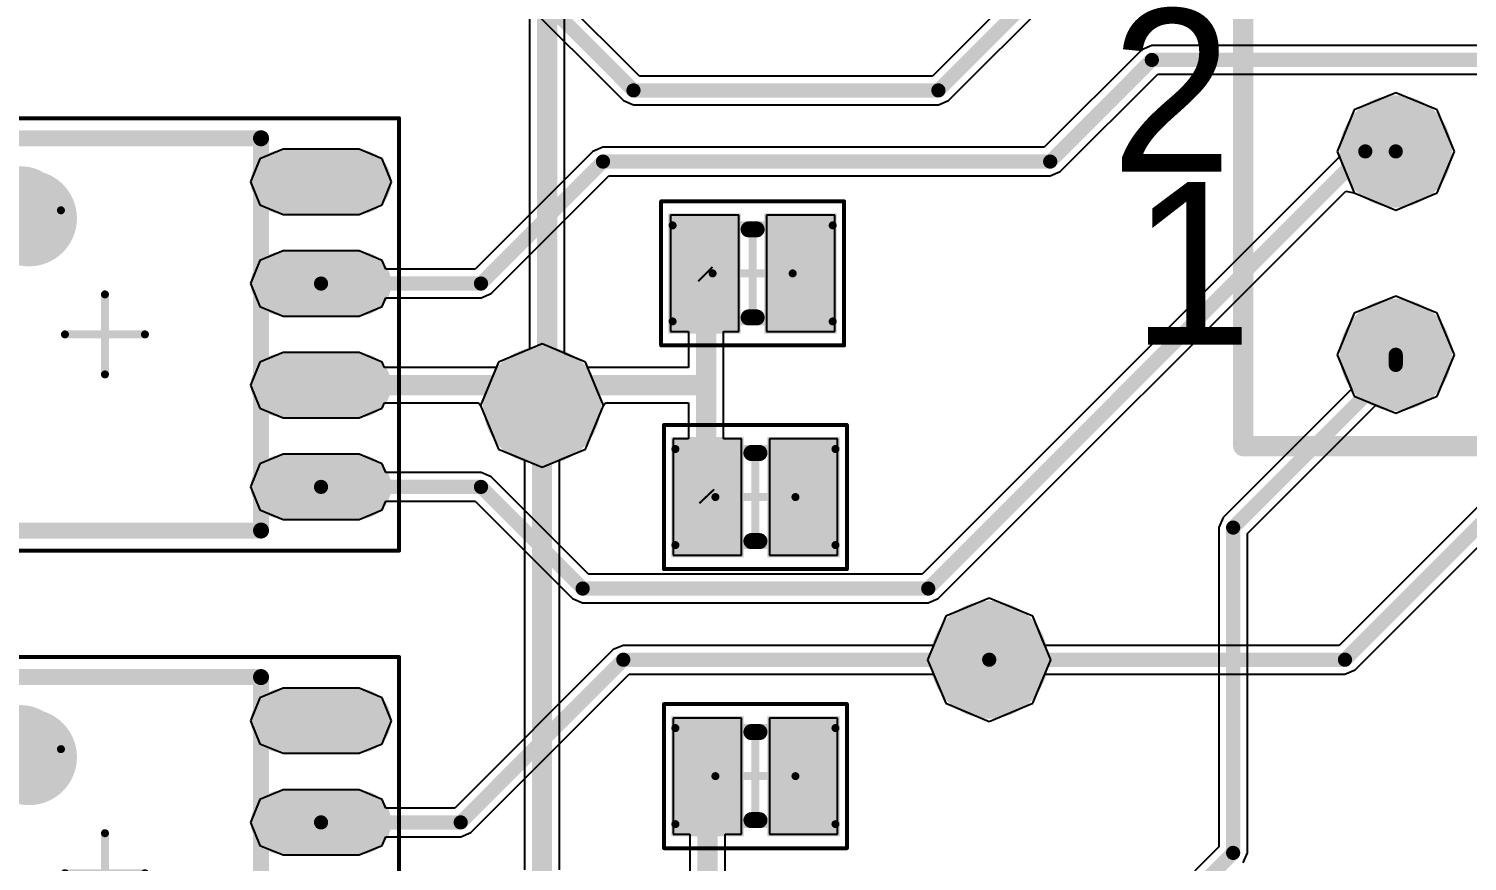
# Model space of a CAD drawing. Header units: millimetres. Extents: x 67 to 176, y 11 to 117.
# Drawn here: x 147.38 to 165.36, y 44.22 to 54.62 of the extents above; entities that cross this region are included whole.
import ezdxf

# ---------------------------------------------------------------- set-up
doc = ezdxf.new("R2010")
doc.units = ezdxf.units.MM
for name, color, linetype in [('BottomLayer', 5, 'Continuous'), ('BottomSolder', 6, 'Continuous'), ('Mechanical13', 56, 'Continuous'), ('Mechanical15', 56, 'Continuous'), ('MultiLayer', 9, 'Continuous'), ('PadHoleLayer', 156, 'Continuous'), ('TopLayer', 1, 'Continuous'), ('TopOverlay', 2, 'Continuous'), ('TopPaste', 8, 'Continuous'), ('TopSolder', 216, 'Continuous'), ('ViaHoleLayer', 16, 'Continuous')]:
    doc.layers.add(name, color=color, linetype=linetype)

# ---------------------------------------------------------------- blocks, each defined once
blk = doc.blocks.new('TC4428_11')
at = {"layer": 'Mechanical13', "const_width": 0.1}
for points in [[(-1.95, 2.45), (1.95, 2.45)], [(-1.95, -2.45), (-1.95, 2.45)], [(1.95, -2.45), (1.95, 2.45)], [(-1.95, -2.45), (1.95, -2.45)]]:
    blk.add_lwpolyline(points, dxfattribs=at)
at = {"layer": 'Mechanical13'}
for points, const_width in [([(-1.975, 2.45, 1), (-1.925, 2.45, 1)], 0.05), ([(-1.975, 2.45, 1), (-1.925, 2.45, 1)], 0.05), ([(1.925, 2.45, 1), (1.975, 2.45, 1)], 0.05), ([(1.925, 2.45, 1), (1.975, 2.45, 1)], 0.05), ([(-0.55, 1.55, 1), (-1.55, 1.55, 1)], 0.1), ([(-1.575, 1.55, 1), (-1.525, 1.55, 1)], 0.05), ([(-0.575, 1.55, 1), (-0.525, 1.55, 1)], 0.05), ([(-1.975, -2.45, 1), (-1.925, -2.45, 1)], 0.05), ([(-1.975, -2.45, 1), (-1.925, -2.45, 1)], 0.05), ([(1.925, -2.45, 1), (1.975, -2.45, 1)], 0.05), ([(1.925, -2.45, 1), (1.975, -2.45, 1)], 0.05)]:
    blk.add_lwpolyline(points, format="xyb", close=True, dxfattribs=dict(at, const_width=const_width))
at = {"layer": 'Mechanical15'}
for points, const_width in [([(-3.675, 2.7), (3.675, 2.7)], 0.05), ([(-3.675, -2.7), (-3.675, 2.7)], 0.05), ([(3.675, -2.7), (3.675, 2.7)], 0.05), ([(0, -0.5), (0, 0.5)], 0.1), ([(-0.5, 0), (0.5, 0)], 0.1), ([(-3.675, -2.7), (3.675, -2.7)], 0.05)]:
    blk.add_lwpolyline(points, dxfattribs=dict(at, const_width=const_width))
for points, const_width in [([(-3.687, 2.7, 1), (-3.662, 2.7, 1)], 0.025), ([(-3.687, 2.7, 1), (-3.662, 2.7, 1)], 0.025), ([(3.663, 2.7, 1), (3.688, 2.7, 1)], 0.025), ([(3.663, 2.7, 1), (3.688, 2.7, 1)], 0.025), ([(-0.025, 0.5, 1), (0.025, 0.5, 1)], 0.05), ([(-0.525, 0, 1), (-0.475, 0, 1)], 0.05), ([(0.475, 0, 1), (0.525, 0, 1)], 0.05), ([(-0.025, -0.5, 1), (0.025, -0.5, 1)], 0.05), ([(-3.687, -2.7, 1), (-3.662, -2.7, 1)], 0.025), ([(-3.687, -2.7, 1), (-3.662, -2.7, 1)], 0.025), ([(3.663, -2.7, 1), (3.688, -2.7, 1)], 0.025), ([(3.663, -2.7, 1), (3.688, -2.7, 1)], 0.025)]:
    blk.add_lwpolyline(points, format="xyb", close=True, dxfattribs=dict(at, const_width=const_width))
at = {"layer": 'TopLayer', "const_width": 0.6}
for points in [[(-3.175, 1.905), (-2.225, 1.905)], [(2.225, 1.905), (3.175, 1.905)], [(-3.175, 0.635), (-2.225, 0.635)], [(2.225, 0.635), (3.175, 0.635)], [(-3.175, -0.635), (-2.225, -0.635)], [(2.225, -0.635), (3.175, -0.635)], [(-3.175, -1.905), (-2.225, -1.905)], [(2.225, -1.905), (3.175, -1.905)]]:
    blk.add_lwpolyline(points, dxfattribs=at)
at = {"layer": 'TopLayer', "const_width": 0.3}
for points in [[(-3.325, 1.905, 1), (-3.025, 1.905, 1)], [(-2.375, 1.905, 1), (-2.075, 1.905, 1)], [(2.075, 1.905, 1), (2.375, 1.905, 1)], [(3.025, 1.905, 1), (3.325, 1.905, 1)], [(-3.325, 0.635, 1), (-3.025, 0.635, 1)], [(-2.375, 0.635, 1), (-2.075, 0.635, 1)], [(2.075, 0.635, 1), (2.375, 0.635, 1)], [(3.025, 0.635, 1), (3.325, 0.635, 1)], [(-3.325, -0.635, 1), (-3.025, -0.635, 1)], [(-2.375, -0.635, 1), (-2.075, -0.635, 1)], [(2.075, -0.635, 1), (2.375, -0.635, 1)], [(3.025, -0.635, 1), (3.325, -0.635, 1)], [(-3.325, -1.905, 1), (-3.025, -1.905, 1)], [(-2.375, -1.905, 1), (-2.075, -1.905, 1)], [(2.075, -1.905, 1), (2.375, -1.905, 1)], [(3.025, -1.905, 1), (3.325, -1.905, 1)]]:
    blk.add_lwpolyline(points, format="xyb", close=True, dxfattribs=at)
at = {"layer": 'TopOverlay'}
for points, const_width in [([(-2.575, 2.755, 1), (-2.825, 2.755, 1)], 0.25), ([(-2.887, 2.755, 1), (-2.763, 2.755, 1)], 0.125), ([(-2.637, 2.755, 1), (-2.512, 2.755, 1)], 0.125), ([(-2, 2.45, 1), (-1.9, 2.45, 1)], 0.1), ([(-2, 2.45, 1), (-1.9, 2.45, 1)], 0.1), ([(1.9, 2.45, 1), (2, 2.45, 1)], 0.1), ([(1.9, 2.45, 1), (2, 2.45, 1)], 0.1), ([(-0.65, 1.45, 1), (-1.25, 1.45, 1)], 0.6), ([(-1.4, 1.45, 1), (-1.1, 1.45, 1)], 0.3), ([(-0.8, 1.45, 1), (-0.5, 1.45, 1)], 0.3), ([(-2, -2.45, 1), (-1.9, -2.45, 1)], 0.1), ([(-2, -2.45, 1), (-1.9, -2.45, 1)], 0.1), ([(1.9, -2.45, 1), (2, -2.45, 1)], 0.1), ([(1.9, -2.45, 1), (2, -2.45, 1)], 0.1)]:
    blk.add_lwpolyline(points, format="xyb", close=True, dxfattribs=dict(at, const_width=const_width))
at = {"layer": 'TopOverlay', "const_width": 0.2}
for points in [[(-1.95, 2.45), (1.95, 2.45)], [(-1.95, -2.45), (-1.95, 2.45)], [(1.95, -2.45), (1.95, 2.45)], [(-1.95, -2.45), (1.95, -2.45)]]:
    blk.add_lwpolyline(points, dxfattribs=at)
at = {"layer": 'TopPaste', "const_width": 0.6}
for points in [[(-3.175, 1.905), (-2.225, 1.905)], [(2.225, 1.905), (3.175, 1.905)], [(-3.175, 0.635), (-2.225, 0.635)], [(2.225, 0.635), (3.175, 0.635)], [(-3.175, -0.635), (-2.225, -0.635)], [(2.225, -0.635), (3.175, -0.635)], [(-3.175, -1.905), (-2.225, -1.905)], [(2.225, -1.905), (3.175, -1.905)]]:
    blk.add_lwpolyline(points, dxfattribs=at)
at = {"layer": 'TopPaste', "const_width": 0.3}
for points in [[(-3.325, 1.905, 1), (-3.025, 1.905, 1)], [(-2.375, 1.905, 1), (-2.075, 1.905, 1)], [(2.075, 1.905, 1), (2.375, 1.905, 1)], [(3.025, 1.905, 1), (3.325, 1.905, 1)], [(-3.325, 0.635, 1), (-3.025, 0.635, 1)], [(-2.375, 0.635, 1), (-2.075, 0.635, 1)], [(2.075, 0.635, 1), (2.375, 0.635, 1)], [(3.025, 0.635, 1), (3.325, 0.635, 1)], [(-3.325, -0.635, 1), (-3.025, -0.635, 1)], [(-2.375, -0.635, 1), (-2.075, -0.635, 1)], [(2.075, -0.635, 1), (2.375, -0.635, 1)], [(3.025, -0.635, 1), (3.325, -0.635, 1)], [(-3.325, -1.905, 1), (-3.025, -1.905, 1)], [(-2.375, -1.905, 1), (-2.075, -1.905, 1)], [(2.075, -1.905, 1), (2.375, -1.905, 1)], [(3.025, -1.905, 1), (3.325, -1.905, 1)]]:
    blk.add_lwpolyline(points, format="xyb", close=True, dxfattribs=at)
at = {"layer": 'TopSolder', "const_width": 0.803}
for points in [[(-3.175, 1.905), (-2.225, 1.905)], [(2.225, 1.905), (3.175, 1.905)], [(-3.175, 0.635), (-2.225, 0.635)], [(2.225, 0.635), (3.175, 0.635)], [(-3.175, -0.635), (-2.225, -0.635)], [(2.225, -0.635), (3.175, -0.635)], [(-3.175, -1.905), (-2.225, -1.905)], [(2.225, -1.905), (3.175, -1.905)]]:
    blk.add_lwpolyline(points, dxfattribs=at)
at = {"layer": 'TopSolder', "const_width": 0.402}
for points in [[(-3.376, 1.905, 1), (-2.974, 1.905, 1)], [(-2.426, 1.905, 1), (-2.024, 1.905, 1)], [(2.024, 1.905, 1), (2.426, 1.905, 1)], [(2.974, 1.905, 1), (3.376, 1.905, 1)], [(-3.376, 0.635, 1), (-2.974, 0.635, 1)], [(-2.426, 0.635, 1), (-2.024, 0.635, 1)], [(2.024, 0.635, 1), (2.426, 0.635, 1)], [(2.974, 0.635, 1), (3.376, 0.635, 1)], [(-3.376, -0.635, 1), (-2.974, -0.635, 1)], [(-2.426, -0.635, 1), (-2.024, -0.635, 1)], [(2.024, -0.635, 1), (2.426, -0.635, 1)], [(2.974, -0.635, 1), (3.376, -0.635, 1)], [(-3.376, -1.905, 1), (-2.974, -1.905, 1)], [(-2.426, -1.905, 1), (-2.024, -1.905, 1)], [(2.024, -1.905, 1), (2.426, -1.905, 1)], [(2.974, -1.905, 1), (3.376, -1.905, 1)]]:
    blk.add_lwpolyline(points, format="xyb", close=True, dxfattribs=at)
blk = doc.blocks.new('C___2P__SM127P600_8N_46')
at = {"layer": 'Mechanical13', "const_width": 0.1}
for points in [[(-1, -0.6), (-1, 0.6)], [(-1, 0.6), (1, 0.6)], [(1, -0.6), (1, 0.6)], [(-1, -0.6), (1, -0.6)]]:
    blk.add_lwpolyline(points, dxfattribs=at)
at = {"layer": 'Mechanical13', "const_width": 0.05}
for points in [[(-1.025, 0.6, 1), (-0.975, 0.6, 1)], [(-1.025, 0.6, 1), (-0.975, 0.6, 1)], [(0.975, 0.6, 1), (1.025, 0.6, 1)], [(0.975, 0.6, 1), (1.025, 0.6, 1)], [(-1.025, -0.6, 1), (-0.975, -0.6, 1)], [(-1.025, -0.6, 1), (-0.975, -0.6, 1)], [(0.975, -0.6, 1), (1.025, -0.6, 1)], [(0.975, -0.6, 1), (1.025, -0.6, 1)]]:
    blk.add_lwpolyline(points, format="xyb", close=True, dxfattribs=at)
at = {"layer": 'Mechanical15'}
for points, const_width in [([(-1.143, -0.9), (-1.143, 0.9)], 0.05), ([(-1.143, 0.9), (1.143, 0.9)], 0.05), ([(1.143, -0.9), (1.143, 0.9)], 0.05), ([(0, -0.5), (0, 0.5)], 0.1), ([(-0.5, 0), (0.5, 0)], 0.1), ([(-1.143, -0.9), (1.143, -0.9)], 0.05)]:
    blk.add_lwpolyline(points, dxfattribs=dict(at, const_width=const_width))
for points, const_width in [([(-1.155, 0.9, 1), (-1.131, 0.9, 1)], 0.025), ([(-1.155, 0.9, 1), (-1.131, 0.9, 1)], 0.025), ([(1.131, 0.9, 1), (1.155, 0.9, 1)], 0.025), ([(1.131, 0.9, 1), (1.155, 0.9, 1)], 0.025), ([(-0.025, 0.5, 1), (0.025, 0.5, 1)], 0.05), ([(-0.525, 0, 1), (-0.475, 0, 1)], 0.05), ([(0.475, 0, 1), (0.525, 0, 1)], 0.05), ([(-0.025, -0.5, 1), (0.025, -0.5, 1)], 0.05), ([(-1.155, -0.9, 1), (-1.131, -0.9, 1)], 0.025), ([(-1.155, -0.9, 1), (-1.131, -0.9, 1)], 0.025), ([(1.131, -0.9, 1), (1.155, -0.9, 1)], 0.025), ([(1.131, -0.9, 1), (1.155, -0.9, 1)], 0.025)]:
    blk.add_lwpolyline(points, format="xyb", close=True, dxfattribs=dict(at, const_width=const_width))
at = {"layer": 'TopLayer'}
for points in [[(-0.25, -0.65), (-0.25, 0.65), (-0.95, -0.65), (-0.95, 0.65)], [(0.95, -0.65), (0.95, 0.65), (0.25, -0.65), (0.25, 0.65)]]:
    blk.add_solid(points, dxfattribs=at)
at = {"layer": 'TopOverlay', "const_width": 0.2}
for points in [[(-0.05, 0.55), (0.05, 0.55)], [(-0.05, -0.55), (0.05, -0.55)]]:
    blk.add_lwpolyline(points, dxfattribs=at)
at = {"layer": 'TopOverlay', "const_width": 0.1}
for points in [[(-0.1, 0.55, 1), (0, 0.55, 1)], [(0, 0.55, 1), (0.1, 0.55, 1)], [(-0.1, -0.55, 1), (0, -0.55, 1)], [(0, -0.55, 1), (0.1, -0.55, 1)]]:
    blk.add_lwpolyline(points, format="xyb", close=True, dxfattribs=at)
at = {"layer": 'TopPaste'}
for points in [[(-0.25, -0.65), (-0.25, 0.65), (-0.95, -0.65), (-0.95, 0.65)], [(0.95, -0.65), (0.95, 0.65), (0.25, -0.65), (0.25, 0.65)]]:
    blk.add_solid(points, dxfattribs=at)
at = {"layer": 'TopSolder'}
for points in [[(-0.148, -0.752), (-0.148, 0.752), (-1.052, -0.752), (-1.052, 0.752)], [(1.052, -0.752), (1.052, 0.752), (0.148, -0.752), (0.148, 0.752)]]:
    blk.add_solid(points, dxfattribs=at)
blk = doc.blocks.new('C___2P__SM127P600_8N_47')
at = {"layer": 'Mechanical13', "const_width": 0.1}
for points in [[(-1, -0.6), (-1, 0.6)], [(-1, 0.6), (1, 0.6)], [(1, -0.6), (1, 0.6)], [(-1, -0.6), (1, -0.6)]]:
    blk.add_lwpolyline(points, dxfattribs=at)
at = {"layer": 'Mechanical13', "const_width": 0.05}
for points in [[(-1.025, 0.6, 1), (-0.975, 0.6, 1)], [(-1.025, 0.6, 1), (-0.975, 0.6, 1)], [(0.975, 0.6, 1), (1.025, 0.6, 1)], [(0.975, 0.6, 1), (1.025, 0.6, 1)], [(-1.025, -0.6, 1), (-0.975, -0.6, 1)], [(-1.025, -0.6, 1), (-0.975, -0.6, 1)], [(0.975, -0.6, 1), (1.025, -0.6, 1)], [(0.975, -0.6, 1), (1.025, -0.6, 1)]]:
    blk.add_lwpolyline(points, format="xyb", close=True, dxfattribs=at)
at = {"layer": 'Mechanical15'}
for points, const_width in [([(-1.143, -0.9), (-1.143, 0.9)], 0.05), ([(-1.143, 0.9), (1.143, 0.9)], 0.05), ([(1.143, -0.9), (1.143, 0.9)], 0.05), ([(0, -0.5), (0, 0.5)], 0.1), ([(-0.5, 0), (0.5, 0)], 0.1), ([(-1.143, -0.9), (1.143, -0.9)], 0.05)]:
    blk.add_lwpolyline(points, dxfattribs=dict(at, const_width=const_width))
for points, const_width in [([(-1.155, 0.9, 1), (-1.131, 0.9, 1)], 0.025), ([(-1.155, 0.9, 1), (-1.131, 0.9, 1)], 0.025), ([(1.131, 0.9, 1), (1.155, 0.9, 1)], 0.025), ([(1.131, 0.9, 1), (1.155, 0.9, 1)], 0.025), ([(-0.025, 0.5, 1), (0.025, 0.5, 1)], 0.05), ([(-0.525, 0, 1), (-0.475, 0, 1)], 0.05), ([(0.475, 0, 1), (0.525, 0, 1)], 0.05), ([(-0.025, -0.5, 1), (0.025, -0.5, 1)], 0.05), ([(-1.155, -0.9, 1), (-1.131, -0.9, 1)], 0.025), ([(-1.155, -0.9, 1), (-1.131, -0.9, 1)], 0.025), ([(1.131, -0.9, 1), (1.155, -0.9, 1)], 0.025), ([(1.131, -0.9, 1), (1.155, -0.9, 1)], 0.025)]:
    blk.add_lwpolyline(points, format="xyb", close=True, dxfattribs=dict(at, const_width=const_width))
at = {"layer": 'TopLayer'}
for points in [[(-0.25, -0.65), (-0.25, 0.65), (-0.95, -0.65), (-0.95, 0.65)], [(0.95, -0.65), (0.95, 0.65), (0.25, -0.65), (0.25, 0.65)]]:
    blk.add_solid(points, dxfattribs=at)
at = {"layer": 'TopOverlay', "const_width": 0.2}
for points in [[(-0.05, 0.55), (0.05, 0.55)], [(-0.05, -0.55), (0.05, -0.55)]]:
    blk.add_lwpolyline(points, dxfattribs=at)
at = {"layer": 'TopOverlay', "const_width": 0.1}
for points in [[(-0.1, 0.55, 1), (0, 0.55, 1)], [(0, 0.55, 1), (0.1, 0.55, 1)], [(-0.1, -0.55, 1), (0, -0.55, 1)], [(0, -0.55, 1), (0.1, -0.55, 1)]]:
    blk.add_lwpolyline(points, format="xyb", close=True, dxfattribs=at)
at = {"layer": 'TopPaste'}
for points in [[(-0.25, -0.65), (-0.25, 0.65), (-0.95, -0.65), (-0.95, 0.65)], [(0.95, -0.65), (0.95, 0.65), (0.25, -0.65), (0.25, 0.65)]]:
    blk.add_solid(points, dxfattribs=at)
at = {"layer": 'TopSolder'}
for points in [[(-0.148, -0.752), (-0.148, 0.752), (-1.052, -0.752), (-1.052, 0.752)], [(1.052, -0.752), (1.052, 0.752), (0.148, -0.752), (0.148, 0.752)]]:
    blk.add_solid(points, dxfattribs=at)
blk = doc.blocks.new('C_________53')
at = {"layer": 'BottomLayer', "const_width": 0.6}
for points in [[(2.24, 0, 1), (2.84, 0, 1)], [(-0.3, -2.54, 1), (0.3, -2.54, 1)], [(2.24, -2.54, 1), (2.84, -2.54, 1)], [(-0.3, -5.08, 1), (0.3, -5.08, 1)], [(2.24, -5.08, 1), (2.84, -5.08, 1)], [(-0.3, -7.62, 1), (0.3, -7.62, 1)], [(2.24, -7.62, 1), (2.84, -7.62, 1)]]:
    blk.add_lwpolyline(points, format="xyb", close=True, dxfattribs=at)
at = {"layer": 'BottomLayer'}
blk.add_solid([(-0.6, -0.6), (0.6, -0.6), (-0.6, 0.6), (0.6, 0.6)], dxfattribs=at)
at = {"layer": 'BottomSolder', "const_width": 0.702}
for points in [[(2.189, 0, 1), (2.891, 0, 1)], [(-0.351, -2.54, 1), (0.351, -2.54, 1)], [(2.189, -2.54, 1), (2.891, -2.54, 1)], [(-0.351, -5.08, 1), (0.351, -5.08, 1)], [(2.189, -5.08, 1), (2.891, -5.08, 1)], [(-0.351, -7.62, 1), (0.351, -7.62, 1)], [(2.189, -7.62, 1), (2.891, -7.62, 1)]]:
    blk.add_lwpolyline(points, format="xyb", close=True, dxfattribs=at)
at = {"layer": 'BottomSolder'}
blk.add_solid([(-0.702, -0.702), (0.702, -0.702), (-0.702, 0.702), (0.702, 0.702)], dxfattribs=at)
at = {"layer": 'MultiLayer', "const_width": 0.6}
for points in [[(2.24, 0, 1), (2.84, 0, 1)], [(-0.3, -2.54, 1), (0.3, -2.54, 1)], [(2.24, -2.54, 1), (2.84, -2.54, 1)], [(-0.3, -5.08, 1), (0.3, -5.08, 1)], [(2.24, -5.08, 1), (2.84, -5.08, 1)], [(-0.3, -7.62, 1), (0.3, -7.62, 1)], [(2.24, -7.62, 1), (2.84, -7.62, 1)]]:
    blk.add_lwpolyline(points, format="xyb", close=True, dxfattribs=at)
at = {"layer": 'MultiLayer'}
blk.add_solid([(-0.6, -0.6), (0.6, -0.6), (-0.6, 0.6), (0.6, 0.6)], dxfattribs=at)
at = {"layer": 'PadHoleLayer', "const_width": 0.3}
for points in [[(-0.15, 0, 1), (0.15, 0, 1)], [(2.39, 0, 1), (2.69, 0, 1)], [(-0.15, -2.54, 1), (0.15, -2.54, 1)], [(2.39, -2.54, 1), (2.69, -2.54, 1)], [(-0.15, -5.08, 1), (0.15, -5.08, 1)], [(2.39, -5.08, 1), (2.69, -5.08, 1)], [(-0.15, -7.62, 1), (0.15, -7.62, 1)], [(2.39, -7.62, 1), (2.69, -7.62, 1)]]:
    blk.add_lwpolyline(points, format="xyb", close=True, dxfattribs=at)
at = {"layer": 'TopLayer', "const_width": 0.6}
for points in [[(2.24, 0, 1), (2.84, 0, 1)], [(-0.3, -2.54, 1), (0.3, -2.54, 1)], [(2.24, -2.54, 1), (2.84, -2.54, 1)], [(-0.3, -5.08, 1), (0.3, -5.08, 1)], [(2.24, -5.08, 1), (2.84, -5.08, 1)], [(-0.3, -7.62, 1), (0.3, -7.62, 1)], [(2.24, -7.62, 1), (2.84, -7.62, 1)]]:
    blk.add_lwpolyline(points, format="xyb", close=True, dxfattribs=at)
at = {"layer": 'TopLayer'}
blk.add_solid([(-0.6, -0.6), (0.6, -0.6), (-0.6, 0.6), (0.6, 0.6)], dxfattribs=at)
at = {"layer": 'TopOverlay', "const_width": 0.254}
for points in [[(-1.778, 1.143), (-1.905, 1.016)], [(4.445, 1.143), (-1.778, 1.143)], [(4.445, 1.143), (4.445, -8.89)], [(-1.905, 1.016), (-1.905, -8.89)], [(4.445, -8.89), (-1.905, -8.89)]]:
    blk.add_lwpolyline(points, dxfattribs=at)
at = {"layer": 'TopOverlay', "const_width": 0.127}
for points in [[(-1.841, 1.143, 1), (-1.714, 1.143, 1)], [(-1.841, 1.143, 1), (-1.714, 1.143, 1)], [(4.381, 1.143, 1), (4.508, 1.143, 1)], [(4.381, 1.143, 1), (4.508, 1.143, 1)], [(-1.968, 1.016, 1), (-1.841, 1.016, 1)], [(-1.968, 1.016, 1), (-1.841, 1.016, 1)], [(-1.968, -8.89, 1), (-1.841, -8.89, 1)], [(-1.968, -8.89, 1), (-1.841, -8.89, 1)], [(4.381, -8.89, 1), (4.508, -8.89, 1)], [(4.381, -8.89, 1), (4.508, -8.89, 1)]]:
    blk.add_lwpolyline(points, format="xyb", close=True, dxfattribs=at)
at = {"layer": 'TopSolder', "const_width": 0.702}
for points in [[(2.189, 0, 1), (2.891, 0, 1)], [(-0.351, -2.54, 1), (0.351, -2.54, 1)], [(2.189, -2.54, 1), (2.891, -2.54, 1)], [(-0.351, -5.08, 1), (0.351, -5.08, 1)], [(2.189, -5.08, 1), (2.891, -5.08, 1)], [(-0.351, -7.62, 1), (0.351, -7.62, 1)], [(2.189, -7.62, 1), (2.891, -7.62, 1)]]:
    blk.add_lwpolyline(points, format="xyb", close=True, dxfattribs=at)
at = {"layer": 'TopSolder'}
blk.add_solid([(-0.702, -0.702), (0.702, -0.702), (-0.702, 0.702), (0.702, 0.702)], dxfattribs=at)
blk = doc.blocks.new('C___2P__SM127P600_8N_79')
at = {"layer": 'Mechanical13', "const_width": 0.1}
for points in [[(-1, -0.6), (-1, 0.6)], [(-1, 0.6), (1, 0.6)], [(1, -0.6), (1, 0.6)], [(-1, -0.6), (1, -0.6)]]:
    blk.add_lwpolyline(points, dxfattribs=at)
at = {"layer": 'Mechanical13', "const_width": 0.05}
for points in [[(-1.025, 0.6, 1), (-0.975, 0.6, 1)], [(-1.025, 0.6, 1), (-0.975, 0.6, 1)], [(0.975, 0.6, 1), (1.025, 0.6, 1)], [(0.975, 0.6, 1), (1.025, 0.6, 1)], [(-1.025, -0.6, 1), (-0.975, -0.6, 1)], [(-1.025, -0.6, 1), (-0.975, -0.6, 1)], [(0.975, -0.6, 1), (1.025, -0.6, 1)], [(0.975, -0.6, 1), (1.025, -0.6, 1)]]:
    blk.add_lwpolyline(points, format="xyb", close=True, dxfattribs=at)
at = {"layer": 'Mechanical15'}
for points, const_width in [([(-1.143, -0.9), (-1.143, 0.9)], 0.05), ([(-1.143, 0.9), (1.143, 0.9)], 0.05), ([(1.143, -0.9), (1.143, 0.9)], 0.05), ([(0, -0.5), (0, 0.5)], 0.1), ([(-0.5, 0), (0.5, 0)], 0.1), ([(-1.143, -0.9), (1.143, -0.9)], 0.05)]:
    blk.add_lwpolyline(points, dxfattribs=dict(at, const_width=const_width))
for points, const_width in [([(-1.155, 0.9, 1), (-1.131, 0.9, 1)], 0.025), ([(-1.155, 0.9, 1), (-1.131, 0.9, 1)], 0.025), ([(1.131, 0.9, 1), (1.155, 0.9, 1)], 0.025), ([(1.131, 0.9, 1), (1.155, 0.9, 1)], 0.025), ([(-0.025, 0.5, 1), (0.025, 0.5, 1)], 0.05), ([(-0.525, 0, 1), (-0.475, 0, 1)], 0.05), ([(0.475, 0, 1), (0.525, 0, 1)], 0.05), ([(-0.025, -0.5, 1), (0.025, -0.5, 1)], 0.05), ([(-1.155, -0.9, 1), (-1.131, -0.9, 1)], 0.025), ([(-1.155, -0.9, 1), (-1.131, -0.9, 1)], 0.025), ([(1.131, -0.9, 1), (1.155, -0.9, 1)], 0.025), ([(1.131, -0.9, 1), (1.155, -0.9, 1)], 0.025)]:
    blk.add_lwpolyline(points, format="xyb", close=True, dxfattribs=dict(at, const_width=const_width))
at = {"layer": 'TopLayer'}
for points in [[(-0.25, -0.65), (-0.25, 0.65), (-0.95, -0.65), (-0.95, 0.65)], [(0.95, -0.65), (0.95, 0.65), (0.25, -0.65), (0.25, 0.65)]]:
    blk.add_solid(points, dxfattribs=at)
at = {"layer": 'TopOverlay', "const_width": 0.2}
for points in [[(-0.05, 0.55), (0.05, 0.55)], [(-0.05, -0.55), (0.05, -0.55)]]:
    blk.add_lwpolyline(points, dxfattribs=at)
at = {"layer": 'TopOverlay', "const_width": 0.1}
for points in [[(-0.1, 0.55, 1), (0, 0.55, 1)], [(0, 0.55, 1), (0.1, 0.55, 1)], [(-0.1, -0.55, 1), (0, -0.55, 1)], [(0, -0.55, 1), (0.1, -0.55, 1)]]:
    blk.add_lwpolyline(points, format="xyb", close=True, dxfattribs=at)
at = {"layer": 'TopPaste'}
for points in [[(-0.25, -0.65), (-0.25, 0.65), (-0.95, -0.65), (-0.95, 0.65)], [(0.95, -0.65), (0.95, 0.65), (0.25, -0.65), (0.25, 0.65)]]:
    blk.add_solid(points, dxfattribs=at)
at = {"layer": 'TopSolder'}
for points in [[(-0.148, -0.752), (-0.148, 0.752), (-1.052, -0.752), (-1.052, 0.752)], [(1.052, -0.752), (1.052, 0.752), (0.148, -0.752), (0.148, 0.752)]]:
    blk.add_solid(points, dxfattribs=at)
blk = doc.blocks.new('TC4428_86')
at = {"layer": 'Mechanical13', "const_width": 0.1}
for points in [[(-1.95, -2.45), (-1.95, 2.45)], [(-1.95, 2.45), (1.95, 2.45)], [(1.95, -2.45), (1.95, 2.45)], [(-1.95, -2.45), (1.95, -2.45)]]:
    blk.add_lwpolyline(points, dxfattribs=at)
at = {"layer": 'Mechanical13'}
for points, const_width in [([(-1.975, 2.45, 1), (-1.925, 2.45, 1)], 0.05), ([(-1.975, 2.45, 1), (-1.925, 2.45, 1)], 0.05), ([(1.925, 2.45, 1), (1.975, 2.45, 1)], 0.05), ([(1.925, 2.45, 1), (1.975, 2.45, 1)], 0.05), ([(-0.55, 1.55, 1), (-1.55, 1.55, 1)], 0.1), ([(-1.575, 1.55, 1), (-1.525, 1.55, 1)], 0.05), ([(-0.575, 1.55, 1), (-0.525, 1.55, 1)], 0.05), ([(-1.975, -2.45, 1), (-1.925, -2.45, 1)], 0.05), ([(-1.975, -2.45, 1), (-1.925, -2.45, 1)], 0.05), ([(1.925, -2.45, 1), (1.975, -2.45, 1)], 0.05), ([(1.925, -2.45, 1), (1.975, -2.45, 1)], 0.05)]:
    blk.add_lwpolyline(points, format="xyb", close=True, dxfattribs=dict(at, const_width=const_width))
at = {"layer": 'Mechanical15'}
for points, const_width in [([(-3.675, -2.7), (-3.675, 2.7)], 0.05), ([(-3.675, 2.7), (3.675, 2.7)], 0.05), ([(3.675, -2.7), (3.675, 2.7)], 0.05), ([(0, -0.5), (0, 0.5)], 0.1), ([(-0.5, 0), (0.5, 0)], 0.1), ([(-3.675, -2.7), (3.675, -2.7)], 0.05)]:
    blk.add_lwpolyline(points, dxfattribs=dict(at, const_width=const_width))
for points, const_width in [([(-3.687, 2.7, 1), (-3.662, 2.7, 1)], 0.025), ([(-3.687, 2.7, 1), (-3.662, 2.7, 1)], 0.025), ([(3.663, 2.7, 1), (3.688, 2.7, 1)], 0.025), ([(3.663, 2.7, 1), (3.688, 2.7, 1)], 0.025), ([(-0.025, 0.5, 1), (0.025, 0.5, 1)], 0.05), ([(-0.525, 0, 1), (-0.475, 0, 1)], 0.05), ([(0.475, 0, 1), (0.525, 0, 1)], 0.05), ([(-0.025, -0.5, 1), (0.025, -0.5, 1)], 0.05), ([(-3.687, -2.7, 1), (-3.662, -2.7, 1)], 0.025), ([(-3.687, -2.7, 1), (-3.662, -2.7, 1)], 0.025), ([(3.663, -2.7, 1), (3.688, -2.7, 1)], 0.025), ([(3.663, -2.7, 1), (3.688, -2.7, 1)], 0.025)]:
    blk.add_lwpolyline(points, format="xyb", close=True, dxfattribs=dict(at, const_width=const_width))
at = {"layer": 'TopLayer', "const_width": 0.6}
for points in [[(-3.175, 1.905), (-2.225, 1.905)], [(2.225, 1.905), (3.175, 1.905)], [(-3.175, 0.635), (-2.225, 0.635)], [(2.225, 0.635), (3.175, 0.635)], [(-3.175, -0.635), (-2.225, -0.635)], [(2.225, -0.635), (3.175, -0.635)], [(-3.175, -1.905), (-2.225, -1.905)], [(2.225, -1.905), (3.175, -1.905)]]:
    blk.add_lwpolyline(points, dxfattribs=at)
at = {"layer": 'TopLayer', "const_width": 0.3}
for points in [[(-3.325, 1.905, 1), (-3.025, 1.905, 1)], [(-2.375, 1.905, 1), (-2.075, 1.905, 1)], [(2.075, 1.905, 1), (2.375, 1.905, 1)], [(3.025, 1.905, 1), (3.325, 1.905, 1)], [(-3.325, 0.635, 1), (-3.025, 0.635, 1)], [(-2.375, 0.635, 1), (-2.075, 0.635, 1)], [(2.075, 0.635, 1), (2.375, 0.635, 1)], [(3.025, 0.635, 1), (3.325, 0.635, 1)], [(-3.325, -0.635, 1), (-3.025, -0.635, 1)], [(-2.375, -0.635, 1), (-2.075, -0.635, 1)], [(2.075, -0.635, 1), (2.375, -0.635, 1)], [(3.025, -0.635, 1), (3.325, -0.635, 1)], [(-3.325, -1.905, 1), (-3.025, -1.905, 1)], [(-2.375, -1.905, 1), (-2.075, -1.905, 1)], [(2.075, -1.905, 1), (2.375, -1.905, 1)], [(3.025, -1.905, 1), (3.325, -1.905, 1)]]:
    blk.add_lwpolyline(points, format="xyb", close=True, dxfattribs=at)
at = {"layer": 'TopOverlay'}
for points, const_width in [([(-2.575, 2.755, 1), (-2.825, 2.755, 1)], 0.25), ([(-2.887, 2.755, 1), (-2.763, 2.755, 1)], 0.125), ([(-2.637, 2.755, 1), (-2.512, 2.755, 1)], 0.125), ([(-2, 2.45, 1), (-1.9, 2.45, 1)], 0.1), ([(-2, 2.45, 1), (-1.9, 2.45, 1)], 0.1), ([(1.9, 2.45, 1), (2, 2.45, 1)], 0.1), ([(1.9, 2.45, 1), (2, 2.45, 1)], 0.1), ([(-0.65, 1.45, 1), (-1.25, 1.45, 1)], 0.6), ([(-1.4, 1.45, 1), (-1.1, 1.45, 1)], 0.3), ([(-0.8, 1.45, 1), (-0.5, 1.45, 1)], 0.3), ([(-2, -2.45, 1), (-1.9, -2.45, 1)], 0.1), ([(-2, -2.45, 1), (-1.9, -2.45, 1)], 0.1), ([(1.9, -2.45, 1), (2, -2.45, 1)], 0.1), ([(1.9, -2.45, 1), (2, -2.45, 1)], 0.1)]:
    blk.add_lwpolyline(points, format="xyb", close=True, dxfattribs=dict(at, const_width=const_width))
at = {"layer": 'TopOverlay', "const_width": 0.2}
for points in [[(-1.95, -2.45), (-1.95, 2.45)], [(-1.95, 2.45), (1.95, 2.45)], [(1.95, -2.45), (1.95, 2.45)], [(-1.95, -2.45), (1.95, -2.45)]]:
    blk.add_lwpolyline(points, dxfattribs=at)
at = {"layer": 'TopPaste', "const_width": 0.6}
for points in [[(-3.175, 1.905), (-2.225, 1.905)], [(2.225, 1.905), (3.175, 1.905)], [(-3.175, 0.635), (-2.225, 0.635)], [(2.225, 0.635), (3.175, 0.635)], [(-3.175, -0.635), (-2.225, -0.635)], [(2.225, -0.635), (3.175, -0.635)], [(-3.175, -1.905), (-2.225, -1.905)], [(2.225, -1.905), (3.175, -1.905)]]:
    blk.add_lwpolyline(points, dxfattribs=at)
at = {"layer": 'TopPaste', "const_width": 0.3}
for points in [[(-3.325, 1.905, 1), (-3.025, 1.905, 1)], [(-2.375, 1.905, 1), (-2.075, 1.905, 1)], [(2.075, 1.905, 1), (2.375, 1.905, 1)], [(3.025, 1.905, 1), (3.325, 1.905, 1)], [(-3.325, 0.635, 1), (-3.025, 0.635, 1)], [(-2.375, 0.635, 1), (-2.075, 0.635, 1)], [(2.075, 0.635, 1), (2.375, 0.635, 1)], [(3.025, 0.635, 1), (3.325, 0.635, 1)], [(-3.325, -0.635, 1), (-3.025, -0.635, 1)], [(-2.375, -0.635, 1), (-2.075, -0.635, 1)], [(2.075, -0.635, 1), (2.375, -0.635, 1)], [(3.025, -0.635, 1), (3.325, -0.635, 1)], [(-3.325, -1.905, 1), (-3.025, -1.905, 1)], [(-2.375, -1.905, 1), (-2.075, -1.905, 1)], [(2.075, -1.905, 1), (2.375, -1.905, 1)], [(3.025, -1.905, 1), (3.325, -1.905, 1)]]:
    blk.add_lwpolyline(points, format="xyb", close=True, dxfattribs=at)
at = {"layer": 'TopSolder', "const_width": 0.803}
for points in [[(-3.175, 1.905), (-2.225, 1.905)], [(2.225, 1.905), (3.175, 1.905)], [(-3.175, 0.635), (-2.225, 0.635)], [(2.225, 0.635), (3.175, 0.635)], [(-3.175, -0.635), (-2.225, -0.635)], [(2.225, -0.635), (3.175, -0.635)], [(-3.175, -1.905), (-2.225, -1.905)], [(2.225, -1.905), (3.175, -1.905)]]:
    blk.add_lwpolyline(points, dxfattribs=at)
at = {"layer": 'TopSolder', "const_width": 0.402}
for points in [[(-3.376, 1.905, 1), (-2.974, 1.905, 1)], [(-2.426, 1.905, 1), (-2.024, 1.905, 1)], [(2.024, 1.905, 1), (2.426, 1.905, 1)], [(2.974, 1.905, 1), (3.376, 1.905, 1)], [(-3.376, 0.635, 1), (-2.974, 0.635, 1)], [(-2.426, 0.635, 1), (-2.024, 0.635, 1)], [(2.024, 0.635, 1), (2.426, 0.635, 1)], [(2.974, 0.635, 1), (3.376, 0.635, 1)], [(-3.376, -0.635, 1), (-2.974, -0.635, 1)], [(-2.426, -0.635, 1), (-2.024, -0.635, 1)], [(2.024, -0.635, 1), (2.426, -0.635, 1)], [(2.974, -0.635, 1), (3.376, -0.635, 1)], [(-3.376, -1.905, 1), (-2.974, -1.905, 1)], [(-2.426, -1.905, 1), (-2.024, -1.905, 1)], [(2.024, -1.905, 1), (2.426, -1.905, 1)], [(2.974, -1.905, 1), (3.376, -1.905, 1)]]:
    blk.add_lwpolyline(points, format="xyb", close=True, dxfattribs=at)

msp = doc.modelspace()

# ---------------------------------------------------------------- linework, layer by layer
at = {"layer": 'BottomLayer'}
for p, q in [((153.641, 56.371), (153.641, 50.616)), ((154.08, 50.563), (154.08, 56.318)), ((164.465, 53.818), (163.947, 53.604)), ((164.983, 53.604), (164.465, 53.818)), ((163.947, 53.604), (163.733, 53.086)), ((165.197, 53.086), (164.983, 53.604)), ((163.733, 53.086), (163.947, 52.568)), ((164.983, 52.568), (165.197, 53.086)), ((163.947, 52.568), (164.465, 52.354)), ((164.465, 52.354), (164.983, 52.568)), ((164.465, 51.278), (163.947, 51.064)), ((164.983, 51.064), (164.465, 51.278)), ((163.947, 51.064), (163.733, 50.546)), ((165.197, 50.546), (164.983, 51.064)), ((153.641, 50.616), (153.253, 50.455)), ((154.341, 50.455), (154.08, 50.563)), ((163.733, 50.546), (163.947, 50.028)), ((164.983, 50.028), (165.197, 50.546)), ((153.253, 50.455), (153.027, 49.911)), ((154.567, 49.911), (154.341, 50.455)), ((163.947, 50.028), (164.465, 49.814)), ((164.465, 49.814), (164.983, 50.028)), ((153.027, 49.911), (153.253, 49.367)), ((154.341, 49.367), (154.567, 49.911)), ((166.312, 49.471), (163.756, 46.915)), ((153.253, 49.367), (153.577, 49.232)), ((154.017, 49.232), (154.341, 49.367)), ((153.577, 49.232), (153.577, 44.113)), ((154.017, 44.113), (154.017, 49.232)), ((163.956, 46.61), (166.588, 49.241)), ((159.385, 47.506), (158.841, 47.28)), ((159.929, 47.28), (159.385, 47.506)), ((158.841, 47.28), (158.615, 46.736)), ((160.081, 46.915), (159.929, 47.28)), ((163.756, 46.915), (160.081, 46.915)), ((158.615, 46.736), (158.841, 46.192)), ((159.929, 46.192), (160.081, 46.557)), ((160.081, 46.557), (163.83, 46.557)), ((163.83, 46.557), (163.956, 46.61)), ((158.841, 46.192), (159.385, 45.966)), ((159.385, 45.966), (159.929, 46.192))]:
    msp.add_line(p, q, dxfattribs=at)
for points, const_width in [([(153.861, 49.974), (153.861, 56.959)], 0.254), ([(153.797, 49.911), (153.861, 49.974)], 0.254), ([(153.797, 43.434), (153.797, 49.911)], 0.254), ([(163.83, 46.736), (166.532, 49.438)], 0.178), ([(159.385, 46.736), (163.83, 46.736)], 0.178)]:
    msp.add_lwpolyline(points, dxfattribs=dict(at, const_width=const_width))
for points, const_width in [([(153.48, 49.911, 1), (154.114, 49.911, 1)], 0.635), ([(153.733, 49.911, 1), (153.861, 49.911, 1)], 0.127), ([(153.733, 49.911, 1), (153.861, 49.911, 1)], 0.127), ([(153.797, 49.974, 1), (153.924, 49.974, 1)], 0.127), ([(153.797, 49.974, 1), (153.924, 49.974, 1)], 0.127), ([(159.067, 46.736, 1), (159.702, 46.736, 1)], 0.635), ([(159.341, 46.736, 1), (159.429, 46.736, 1)], 0.0889), ([(163.786, 46.736, 1), (163.874, 46.736, 1)], 0.0889), ([(163.786, 46.736, 1), (163.874, 46.736, 1)], 0.0889)]:
    msp.add_lwpolyline(points, format="xyb", close=True, dxfattribs=dict(at, const_width=const_width))
at = {"layer": 'BottomSolder', "const_width": 0.737}
for points in [[(153.429, 49.911, 1), (154.165, 49.911, 1)], [(159.017, 46.736, 1), (159.753, 46.736, 1)]]:
    msp.add_lwpolyline(points, format="xyb", close=True, dxfattribs=at)
at = {"layer": 'MultiLayer', "const_width": 0.635}
for points in [[(153.48, 49.911, 1), (154.114, 49.911, 1)], [(159.067, 46.736, 1), (159.702, 46.736, 1)]]:
    msp.add_lwpolyline(points, format="xyb", close=True, dxfattribs=at)
at = {"layer": 'TopLayer'}
for p, q in [((155.014, 54.027), (153.161, 55.879)), ((152.961, 55.574), (154.814, 53.722)), ((160.275, 55.625), (158.676, 54.027)), ((158.876, 53.722), (160.475, 55.32)), ((161.291, 54.355), (160.073, 53.138)), ((161.417, 54.408), (161.291, 54.355)), ((165.862, 54.408), (161.417, 54.408)), ((158.676, 54.027), (155.014, 54.027)), ((160.273, 52.833), (161.491, 54.05)), ((161.491, 54.05), (165.788, 54.05)), ((164.465, 53.818), (163.947, 53.604)), ((164.983, 53.604), (164.465, 53.818)), ((154.814, 53.722), (154.94, 53.669)), ((154.94, 53.669), (158.75, 53.669)), ((158.75, 53.669), (158.876, 53.722)), ((163.947, 53.604), (163.733, 53.086)), ((165.197, 53.086), (164.983, 53.604)), ((150.561, 53.112), (150.273, 52.993)), ((151.511, 53.112), (150.561, 53.112)), ((151.799, 52.993), (151.511, 53.112)), ((154.433, 53.085), (152.961, 51.614)), ((154.559, 53.138), (154.433, 53.085)), ((160.073, 53.138), (154.559, 53.138)), ((163.733, 53.086), (163.762, 53.017)), ((164.983, 52.568), (165.197, 53.086)), ((150.273, 52.993), (150.154, 52.705)), ((151.918, 52.705), (151.799, 52.993)), ((163.762, 53.017), (158.549, 47.804)), ((150.154, 52.705), (150.273, 52.417)), ((151.799, 52.417), (151.918, 52.705)), ((153.161, 51.309), (154.633, 52.78)), ((154.633, 52.78), (160.147, 52.78)), ((160.147, 52.78), (160.273, 52.833)), ((158.749, 47.499), (163.84, 52.59)), ((163.84, 52.59), (163.947, 52.568)), ((163.947, 52.568), (164.465, 52.354)), ((164.465, 52.354), (164.983, 52.568)), ((150.273, 52.417), (150.561, 52.298)), ((151.511, 52.298), (151.799, 52.417)), ((150.561, 52.298), (151.511, 52.298)), ((156.255, 52.288), (155.403, 52.288)), ((155.403, 52.288), (155.403, 50.836)), ((156.255, 50.836), (156.255, 52.288)), ((157.455, 52.288), (156.603, 52.288)), ((156.603, 52.288), (156.603, 50.836)), ((157.455, 50.836), (157.455, 52.288)), ((150.561, 51.842), (150.273, 51.723)), ((151.511, 51.842), (150.561, 51.842)), ((151.799, 51.723), (151.511, 51.842)), ((150.273, 51.723), (150.154, 51.435)), ((151.844, 51.614), (151.799, 51.723)), ((152.961, 51.614), (151.844, 51.614)), ((150.154, 51.435), (150.273, 51.147)), ((151.799, 51.147), (151.844, 51.256)), ((151.844, 51.256), (153.035, 51.256)), ((153.035, 51.256), (153.161, 51.309)), ((164.465, 51.278), (163.947, 51.064)), ((164.983, 51.064), (164.465, 51.278)), ((150.273, 51.147), (150.561, 51.028)), ((151.511, 51.028), (151.799, 51.147)), ((163.947, 51.064), (163.733, 50.546)), ((165.197, 50.546), (164.983, 51.064)), ((150.561, 51.028), (151.511, 51.028)), ((155.403, 50.836), (155.627, 50.836)), ((155.627, 50.836), (155.627, 50.385)), ((156.066, 50.165), (156.066, 50.836)), ((156.066, 50.836), (156.255, 50.836)), ((156.603, 50.836), (157.455, 50.836)), ((150.561, 50.572), (150.273, 50.453)), ((151.511, 50.572), (150.561, 50.572)), ((151.799, 50.453), (151.511, 50.572)), ((153.797, 50.681), (153.253, 50.455)), ((154.341, 50.455), (153.797, 50.681)), ((163.733, 50.546), (163.911, 50.117)), ((164.983, 50.028), (165.197, 50.546)), ((150.273, 50.453), (150.154, 50.165)), ((151.827, 50.385), (151.799, 50.453)), ((153.224, 50.385), (151.827, 50.385)), ((153.253, 50.455), (153.224, 50.385)), ((154.37, 50.385), (154.341, 50.455)), ((155.627, 50.385), (154.37, 50.385)), ((150.154, 50.165), (150.273, 49.877)), ((156.066, 49.494), (156.066, 50.165)), ((163.911, 50.117), (162.307, 48.513)), ((164.465, 49.814), (164.983, 50.028)), ((150.273, 49.877), (150.561, 49.758)), ((151.511, 49.758), (151.799, 49.877)), ((151.799, 49.877), (151.827, 49.945)), ((151.827, 49.945), (153.004, 49.945)), ((153.004, 49.945), (153.027, 49.911)), ((153.027, 49.911), (153.253, 49.367)), ((154.341, 49.367), (154.567, 49.911)), ((154.567, 49.911), (154.59, 49.945)), ((154.59, 49.945), (155.627, 49.945)), ((155.627, 49.945), (155.627, 49.494)), ((162.612, 48.313), (164.216, 49.917)), ((164.216, 49.917), (164.465, 49.814)), ((150.561, 49.758), (151.511, 49.758)), ((155.627, 49.494), (155.438, 49.494)), ((155.438, 49.494), (155.438, 48.042)), ((156.29, 49.494), (156.066, 49.494)), ((156.29, 48.042), (156.29, 49.494)), ((157.49, 49.494), (156.638, 49.494)), ((156.638, 49.494), (156.638, 48.042)), ((157.49, 48.042), (157.49, 49.494)), ((150.561, 49.302), (150.273, 49.183)), ((151.511, 49.302), (150.561, 49.302)), ((151.799, 49.183), (151.511, 49.302)), ((153.253, 49.367), (153.797, 49.141)), ((153.797, 49.141), (154.341, 49.367)), ((150.273, 49.183), (150.154, 48.895)), ((151.844, 49.074), (151.799, 49.183)), ((153.035, 49.074), (151.844, 49.074)), ((153.161, 49.021), (153.035, 49.074)), ((150.154, 48.895), (150.273, 48.607)), ((154.379, 47.804), (153.161, 49.021)), ((151.799, 48.607), (151.844, 48.716)), ((151.844, 48.716), (152.961, 48.716)), ((152.961, 48.716), (154.179, 47.499)), ((150.273, 48.607), (150.561, 48.488)), ((151.511, 48.488), (151.799, 48.607)), ((150.561, 48.488), (151.511, 48.488)), ((162.307, 48.513), (162.254, 48.387)), ((162.254, 48.387), (162.254, 44.397)), ((162.612, 44.323), (162.612, 48.313)), ((155.438, 48.042), (156.29, 48.042)), ((156.638, 48.042), (157.49, 48.042)), ((158.549, 47.804), (154.379, 47.804)), ((154.179, 47.499), (154.305, 47.446)), ((158.623, 47.446), (158.749, 47.499)), ((159.385, 47.506), (158.841, 47.28)), ((159.929, 47.28), (159.385, 47.506)), ((154.305, 47.446), (158.623, 47.446)), ((158.841, 47.28), (158.689, 46.915)), ((160.155, 46.736), (159.929, 47.28)), ((154.813, 46.915), (154.687, 46.862)), ((158.689, 46.915), (154.813, 46.915)), ((154.687, 46.862), (152.707, 44.883)), ((159.929, 46.192), (160.155, 46.736)), ((152.907, 44.578), (154.887, 46.557)), ((154.887, 46.557), (158.689, 46.557)), ((158.689, 46.557), (158.841, 46.192)), ((150.561, 46.381), (150.273, 46.262)), ((151.511, 46.381), (150.561, 46.381)), ((151.799, 46.262), (151.511, 46.381)), ((150.273, 46.262), (150.154, 45.974)), ((151.918, 45.974), (151.799, 46.262)), ((158.841, 46.192), (159.385, 45.966)), ((159.385, 45.966), (159.929, 46.192)), ((150.154, 45.974), (150.273, 45.686)), ((151.799, 45.686), (151.918, 45.974)), ((156.29, 46.008), (155.438, 46.008)), ((155.438, 46.008), (155.438, 44.556)), ((156.29, 44.556), (156.29, 46.008)), ((157.49, 46.008), (156.638, 46.008)), ((156.638, 46.008), (156.638, 44.556)), ((157.49, 44.556), (157.49, 46.008)), ((150.273, 45.686), (150.561, 45.567)), ((151.511, 45.567), (151.799, 45.686)), ((150.561, 45.567), (151.511, 45.567)), ((150.273, 44.992), (150.154, 44.704)), ((150.561, 45.111), (150.273, 44.992)), ((151.511, 45.111), (150.561, 45.111)), ((151.799, 44.992), (151.511, 45.111)), ((151.844, 44.883), (151.799, 44.992)), ((152.707, 44.883), (151.844, 44.883)), ((150.154, 44.704), (150.273, 44.416)), ((152.781, 44.525), (152.907, 44.578)), ((150.273, 44.416), (150.561, 44.297)), ((151.511, 44.297), (151.799, 44.416)), ((151.799, 44.416), (151.844, 44.525)), ((151.844, 44.525), (152.781, 44.525)), ((155.438, 44.556), (155.644, 44.556)), ((155.644, 44.556), (155.644, 43.654)), ((156.084, 43.561), (156.084, 44.556)), ((156.084, 44.556), (156.29, 44.556)), ((156.638, 44.556), (157.49, 44.556)), ((162.254, 44.397), (158.803, 40.946)), ((150.561, 44.297), (151.511, 44.297)), ((162.559, 44.197), (162.612, 44.323))]:
    msp.add_line(p, q, dxfattribs=at)
for points, const_width in [([(153.035, 55.753), (154.94, 53.848)], 0.178), ([(158.75, 53.848), (160.401, 55.499)], 0.178), ([(160.147, 52.959), (161.417, 54.229)], 0.178), ([(161.417, 54.229), (165.862, 54.229)], 0.178), ([(154.94, 53.848), (158.75, 53.848)], 0.178), ([(153.035, 51.435), (154.559, 52.959)], 0.178), ([(154.559, 52.959), (160.147, 52.959)], 0.178), ([(158.623, 47.625), (164.084, 53.086)], 0.178), ([(164.084, 53.086), (164.465, 53.086)], 0.178), ([(155.829, 51.562), (155.847, 51.544)], 0.254), ([(155.847, 50.165), (155.847, 51.544)], 0.254), ([(151.036, 51.435), (153.035, 51.435)], 0.178), ([(162.433, 48.387), (164.465, 50.419)], 0.178), ([(164.465, 50.419), (164.465, 50.546)], 0.178), ([(151.036, 50.165), (155.847, 50.165)], 0.254), ([(155.847, 48.786), (155.847, 50.165)], 0.254), ([(151.036, 48.895), (153.035, 48.895)], 0.178), ([(153.035, 48.895), (154.305, 47.625)], 0.178), ([(155.847, 48.786), (155.864, 48.768)], 0.254), ([(162.433, 44.323), (162.433, 48.387)], 0.178), ([(154.305, 47.625), (158.623, 47.625)], 0.178), ([(152.781, 44.704), (154.813, 46.736)], 0.178), ([(154.813, 46.736), (159.385, 46.736)], 0.178), ([(155.864, 43.561), (155.864, 45.282)], 0.254), ([(151.036, 44.704), (152.781, 44.704)], 0.178), ([(158.877, 40.767), (162.433, 44.323)], 0.178)]:
    msp.add_lwpolyline(points, dxfattribs=dict(at, const_width=const_width))
for points, const_width in [([(161.373, 54.229, 1), (161.461, 54.229, 1)], 0.0889), ([(161.373, 54.229, 1), (161.461, 54.229, 1)], 0.0889), ([(154.896, 53.848, 1), (154.984, 53.848, 1)], 0.0889), ([(154.896, 53.848, 1), (154.984, 53.848, 1)], 0.0889), ([(158.706, 53.848, 1), (158.794, 53.848, 1)], 0.0889), ([(158.706, 53.848, 1), (158.794, 53.848, 1)], 0.0889), ([(154.515, 52.959, 1), (154.603, 52.959, 1)], 0.0889), ([(154.515, 52.959, 1), (154.603, 52.959, 1)], 0.0889), ([(160.103, 52.959, 1), (160.191, 52.959, 1)], 0.0889), ([(160.103, 52.959, 1), (160.191, 52.959, 1)], 0.0889), ([(164.04, 53.086, 1), (164.128, 53.086, 1)], 0.0889), ([(164.04, 53.086, 1), (164.128, 53.086, 1)], 0.0889), ([(164.421, 53.086, 1), (164.509, 53.086, 1)], 0.0889), ([(155.766, 51.562, 1), (155.893, 51.562, 1)], 0.127), ([(155.783, 51.544, 1), (155.91, 51.544, 1)], 0.127), ([(155.783, 51.544, 1), (155.91, 51.544, 1)], 0.127), ([(150.992, 51.435, 1), (151.08, 51.435, 1)], 0.0889), ([(152.991, 51.435, 1), (153.079, 51.435, 1)], 0.0889), ([(152.991, 51.435, 1), (153.079, 51.435, 1)], 0.0889), ([(153.48, 49.911, 1), (154.114, 49.911, 1)], 0.635), ([(164.421, 50.546, 1), (164.509, 50.546, 1)], 0.0889), ([(164.421, 50.419, 1), (164.509, 50.419, 1)], 0.0889), ([(164.421, 50.419, 1), (164.509, 50.419, 1)], 0.0889), ([(150.972, 50.165, 1), (151.099, 50.165, 1)], 0.127), ([(155.783, 50.165, 1), (155.91, 50.165, 1)], 0.127), ([(155.783, 50.165, 1), (155.91, 50.165, 1)], 0.127), ([(155.783, 50.165, 1), (155.91, 50.165, 1)], 0.127), ([(150.992, 48.895, 1), (151.08, 48.895, 1)], 0.0889), ([(152.991, 48.895, 1), (153.079, 48.895, 1)], 0.0889), ([(152.991, 48.895, 1), (153.079, 48.895, 1)], 0.0889), ([(155.783, 48.786, 1), (155.91, 48.786, 1)], 0.127), ([(155.783, 48.786, 1), (155.91, 48.786, 1)], 0.127), ([(155.801, 48.768, 1), (155.928, 48.768, 1)], 0.127), ([(162.389, 48.387, 1), (162.477, 48.387, 1)], 0.0889), ([(162.389, 48.387, 1), (162.477, 48.387, 1)], 0.0889), ([(154.261, 47.625, 1), (154.349, 47.625, 1)], 0.0889), ([(154.261, 47.625, 1), (154.349, 47.625, 1)], 0.0889), ([(158.579, 47.625, 1), (158.667, 47.625, 1)], 0.0889), ([(158.579, 47.625, 1), (158.667, 47.625, 1)], 0.0889), ([(159.067, 46.736, 1), (159.702, 46.736, 1)], 0.635), ([(154.769, 46.736, 1), (154.857, 46.736, 1)], 0.0889), ([(154.769, 46.736, 1), (154.857, 46.736, 1)], 0.0889), ([(159.341, 46.736, 1), (159.429, 46.736, 1)], 0.0889), ([(155.801, 45.282, 1), (155.928, 45.282, 1)], 0.127), ([(150.992, 44.704, 1), (151.08, 44.704, 1)], 0.0889), ([(152.737, 44.704, 1), (152.825, 44.704, 1)], 0.0889), ([(152.737, 44.704, 1), (152.825, 44.704, 1)], 0.0889), ([(162.389, 44.323, 1), (162.477, 44.323, 1)], 0.0889), ([(162.389, 44.323, 1), (162.477, 44.323, 1)], 0.0889)]:
    msp.add_lwpolyline(points, format="xyb", close=True, dxfattribs=dict(at, const_width=const_width))
at = {"layer": 'TopSolder', "const_width": 0.737}
for points in [[(153.429, 49.911, 1), (154.165, 49.911, 1)], [(159.017, 46.736, 1), (159.753, 46.736, 1)]]:
    msp.add_lwpolyline(points, format="xyb", close=True, dxfattribs=at)
at = {"layer": 'ViaHoleLayer', "const_width": 0.356}
for points in [[(153.619, 49.911, 1), (153.975, 49.911, 1)], [(159.207, 46.736, 1), (159.563, 46.736, 1)]]:
    msp.add_lwpolyline(points, format="xyb", close=True, dxfattribs=at)

# ---------------------------------------------------------------- block references
at = {"rotation": 180}
msp.add_blockref('C_________53', (167.005, 50.546), dxfattribs=at)
for name, p in [('TC4428_11', (148.336, 50.8)), ('C___2P__SM127P600_8N_47', (156.429, 51.562)), ('C___2P__SM127P600_8N_46', (156.464, 48.768)), ('TC4428_86', (148.336, 44.069)), ('C___2P__SM127P600_8N_79', (156.464, 45.282))]:
    msp.add_blockref(name, p)

# ---------------------------------------------------------------- texts
at = {"layer": 'TopOverlay'}
for s, p in [('2', (160.909, 52.832)), ('1', (161.163, 50.673))]:
    msp.add_text(s, height=2.032, dxfattribs=at).set_placement(p)

doc.saveas('drawing.dxf')
